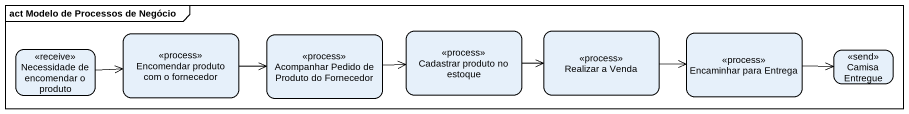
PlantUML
@startuml
mainframe act Modelo de Processos de Negócio
hide empty description
state "Necessidade de encomendar o produto" as Necessidade_de_encomendar_o <<receive>>
state "Encomendar produto com o fornecedor" as Encomendar_produto_com_o <<process>>
state "Acompanhar Pedido de Produto do Fornecedor" as Acompanhar_Pedido_de <<process>>
state "Cadastrar produto no estoque" as Cadastrar_produto_no_estoque <<process>>
state "Realizar a Venda" as Realizar_a_Venda <<process>>
state "Encaminhar para Entrega" as Encaminhar_para_Entrega <<process>>
state "Camisa Entregue" as Camisa_Entregue <<send>>
Necessidade_de_encomendar_o -right-> Encomendar_produto_com_o
Encomendar_produto_com_o -right-> Acompanhar_Pedido_de
Acompanhar_Pedido_de -right-> Cadastrar_produto_no_estoque
Cadastrar_produto_no_estoque -right-> Realizar_a_Venda
Realizar_a_Venda -right-> Encaminhar_para_Entrega
Encaminhar_para_Entrega -right-> Camisa_Entregue
@enduml
